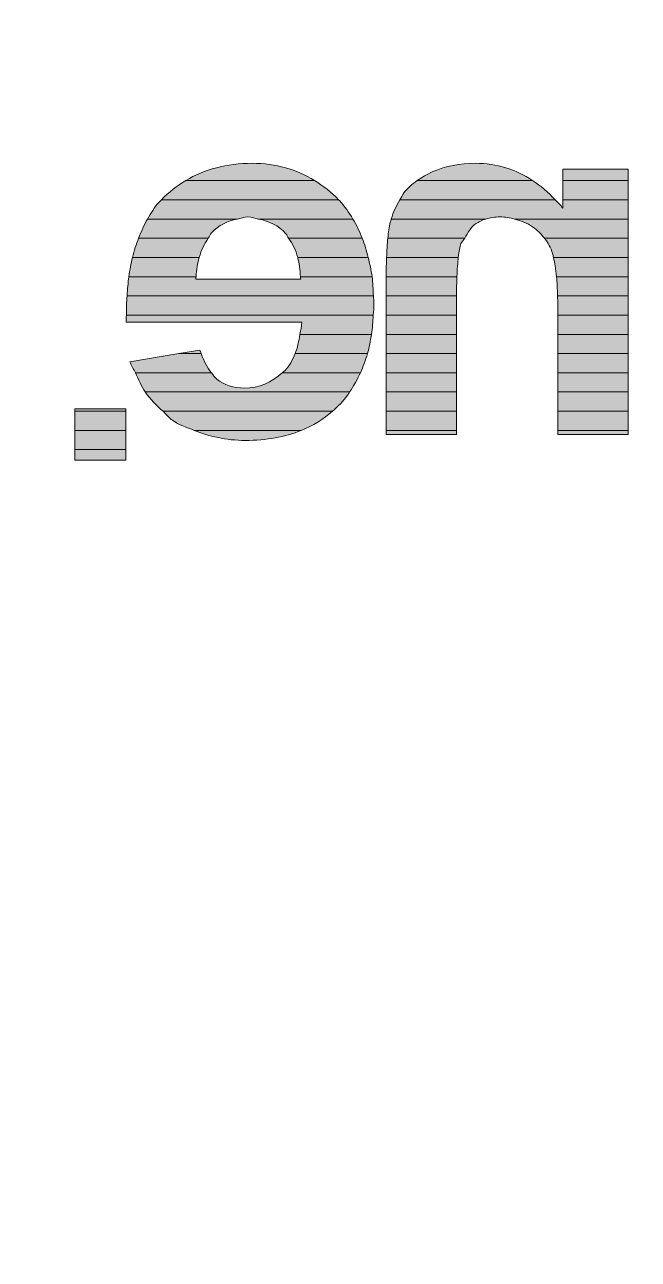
# Model space of a CAD drawing. Header units: inches. Extents: x -50 to 261, y -80 to 218.
# Drawn here: x 209.09 to 213.24, y -26.15 to -17.81 of the extents above; entities that cross this region are included whole.
import ezdxf

# ---------------------------------------------------------------- set-up
doc = ezdxf.new("R2010")
doc.units = ezdxf.units.IN
doc.header["$MEASUREMENT"] = 0
doc.layers.add('CUT', color=7, linetype='Continuous')
doc.layers.add('Sculpture', color=7, linetype='Continuous')

# ---------------------------------------------------------------- blocks, each defined once
blk = doc.blocks.new('block 2')
at = {"layer": 'Sculpture', "true_color": 0x231815}
h = blk.add_hatch(color=250, dxfattribs=at)
h.dxf.hatch_style = 2
edge = h.paths.add_edge_path()
edge.add_spline(control_points=[(210.6271, -18.7434), (210.7862, -18.7434), (210.9258, -18.7847), (211.0481, -18.8605), (211.0481, -18.8605), (210.1785, -18.8605), (210.1785, -18.8605), (210.3046, -18.7851), (210.4528, -18.7434), (210.6271, -18.7434)], knot_values=[0, 0, 0, 0, 1, 1, 1, 2, 2, 2, 3, 3, 3, 3], degree=3, periodic=1)
h = blk.add_hatch(color=250, dxfattribs=at)
h.dxf.hatch_style = 2
edge = h.paths.add_edge_path()
edge.add_spline(control_points=[(211.848, -18.7999), (211.9348, -18.7623), (212.0299, -18.7434), (212.1353, -18.7434), (212.2793, -18.7434), (212.4072, -18.7854), (212.5215, -18.8605), (212.5215, -18.8605), (211.7405, -18.8605), (211.7405, -18.8605), (211.7722, -18.8381), (211.8074, -18.8178), (211.848, -18.7999)], knot_values=[0, 0, 0, 0, 1, 1, 1, 2, 2, 2, 3, 3, 3, 4, 4, 4, 4], degree=3, periodic=1)
h = blk.add_hatch(color=250, dxfattribs=at)
h.dxf.hatch_style = 2
h.paths.add_polyline_path([(212.7258, -18.7841), (213.1661, -18.7841), (213.1661, -18.8605), (212.7258, -18.8605)])
h = blk.add_hatch(color=250, dxfattribs=at)
h.dxf.hatch_style = 2
edge = h.paths.add_edge_path()
edge.add_spline(control_points=[(210.0145, -18.9904), (210.0635, -18.938), (210.1186, -18.896), (210.1785, -18.8605), (210.1785, -18.8605), (211.0481, -18.8605), (211.0481, -18.8605), (211.1059, -18.8964), (211.1611, -18.9377), (211.2103, -18.9904), (211.2103, -18.9904), (210.0145, -18.9904), (210.0145, -18.9904)], knot_values=[0, 0, 0, 0, 1, 1, 1, 2, 2, 2, 3, 3, 3, 4, 4, 4, 4], degree=3, periodic=1)
h = blk.add_hatch(color=250, dxfattribs=at)
h.dxf.hatch_style = 2
edge = h.paths.add_edge_path()
edge.add_spline(control_points=[(212.6728, -18.9904), (212.6728, -18.9904), (211.6234, -18.9904), (211.6234, -18.9904), (211.633, -18.9749), (211.6406, -18.9587), (211.6516, -18.9442), (211.6751, -18.9132), (211.7054, -18.8857), (211.7405, -18.8605), (211.7405, -18.8605), (212.5215, -18.8605), (212.5215, -18.8605), (212.5753, -18.8957), (212.6256, -18.9387), (212.6728, -18.9904)], knot_values=[0, 0, 0, 0, 1, 1, 1, 2, 2, 2, 3, 3, 3, 4, 4, 4, 5, 5, 5, 5], degree=3, periodic=1)
h = blk.add_hatch(color=250, dxfattribs=at)
h.dxf.hatch_style = 2
h.paths.add_polyline_path([(212.7258, -18.9904), (212.7258, -18.8605), (213.1661, -18.8605), (213.1661, -18.9904)])
h = blk.add_hatch(color=250, dxfattribs=at)
h.dxf.hatch_style = 2
edge = h.paths.add_edge_path()
edge.add_spline(control_points=[(211.2162, -18.9956), (211.2513, -19.0335), (211.281, -19.0759), (211.3078, -19.1203), (211.3078, -19.1203), (210.6701, -19.1203), (210.6701, -19.1203), (210.6464, -19.1155), (210.6247, -19.1058), (210.5981, -19.1058), (210.5723, -19.1058), (210.5503, -19.1151), (210.5265, -19.1203), (210.5265, -19.1203), (209.9201, -19.1203), (209.9201, -19.1203), (209.9432, -19.0807), (209.9663, -19.0411), (209.9952, -19.008), (210.0014, -19.0014), (210.0083, -18.997), (210.0145, -18.9904), (210.0145, -18.9904), (211.2103, -18.9904), (211.2103, -18.9904), (211.2121, -18.9925), (211.2145, -18.9935), (211.2162, -18.9956)], knot_values=[0, 0, 0, 0, 1, 1, 1, 2, 2, 2, 3, 3, 3, 4, 4, 4, 5, 5, 5, 6, 6, 6, 7, 7, 7, 8, 8, 8, 9, 9, 9, 9], degree=3, periodic=1)
h = blk.add_hatch(color=250, dxfattribs=at)
h.dxf.hatch_style = 2
edge = h.paths.add_edge_path()
edge.add_spline(control_points=[(212.3992, -19.1203), (212.3675, -19.112), (212.3352, -19.1058), (212.3004, -19.1058), (212.2663, -19.1058), (212.2349, -19.1113), (212.206, -19.1203), (212.206, -19.1203), (211.5666, -19.1203), (211.5666, -19.1203), (211.58, -19.0734), (211.5993, -19.0304), (211.6234, -18.9904), (211.6234, -18.9904), (212.6728, -18.9904), (212.6728, -18.9904), (212.69, -19.0097), (212.7093, -19.0256), (212.7258, -19.0469), (212.7258, -19.0469), (212.7258, -18.9904), (212.7258, -18.9904), (212.7258, -18.9904), (213.1661, -18.9904), (213.1661, -18.9904), (213.1661, -18.9904), (213.1661, -19.1203), (213.1661, -19.1203), (213.1661, -19.1203), (212.3992, -19.1203), (212.3992, -19.1203)], knot_values=[0, 0, 0, 0, 1, 1, 1, 2, 2, 2, 3, 3, 3, 4, 4, 4, 5, 5, 5, 6, 6, 6, 7, 7, 7, 8, 8, 8, 9, 9, 9, 10, 10, 10, 10], degree=3, periodic=1)
h = blk.add_hatch(color=250, dxfattribs=at)
h.dxf.hatch_style = 2
edge = h.paths.add_edge_path()
edge.add_spline(control_points=[(210.3522, -19.2137), (210.3425, -19.2236), (210.3387, -19.2391), (210.3305, -19.2502), (210.3305, -19.2502), (209.8599, -19.2502), (209.8599, -19.2502), (209.8774, -19.204), (209.8967, -19.1599), (209.9201, -19.1203), (209.9201, -19.1203), (210.5265, -19.1203), (210.5265, -19.1203), (210.461, -19.1344), (210.4011, -19.1613), (210.3522, -19.2137)], knot_values=[0, 0, 0, 0, 1, 1, 1, 2, 2, 2, 3, 3, 3, 4, 4, 4, 5, 5, 5, 5], degree=3, periodic=1)
h = blk.add_hatch(color=250, dxfattribs=at)
h.dxf.hatch_style = 2
edge = h.paths.add_edge_path()
edge.add_spline(control_points=[(210.8724, -19.2502), (210.8655, -19.2409), (210.8627, -19.2281), (210.8548, -19.2195), (210.8042, -19.1634), (210.7408, -19.1348), (210.6701, -19.1203), (210.6701, -19.1203), (211.3078, -19.1203), (211.3078, -19.1203), (211.3326, -19.1606), (211.3519, -19.2047), (211.3702, -19.2502), (211.3702, -19.2502), (210.8724, -19.2502), (210.8724, -19.2502)], knot_values=[0, 0, 0, 0, 1, 1, 1, 2, 2, 2, 3, 3, 3, 4, 4, 4, 5, 5, 5, 5], degree=3, periodic=1)
h = blk.add_hatch(color=250, dxfattribs=at)
h.dxf.hatch_style = 2
edge = h.paths.add_edge_path()
edge.add_spline(control_points=[(212.0637, -19.2502), (212.0637, -19.2502), (211.5431, -19.2502), (211.5431, -19.2502), (211.5473, -19.2109), (211.5517, -19.173), (211.5586, -19.1437), (211.5607, -19.1355), (211.5641, -19.1282), (211.5666, -19.1203), (211.5666, -19.1203), (212.206, -19.1203), (212.206, -19.1203), (212.1808, -19.1282), (212.157, -19.1389), (212.136, -19.1534), (212.1023, -19.1764), (212.0833, -19.2137), (212.0637, -19.2502)], knot_values=[0, 0, 0, 0, 1, 1, 1, 2, 2, 2, 3, 3, 3, 4, 4, 4, 5, 5, 5, 6, 6, 6, 6], degree=3, periodic=1)
h = blk.add_hatch(color=250, dxfattribs=at)
h.dxf.hatch_style = 2
edge = h.paths.add_edge_path()
edge.add_spline(control_points=[(212.6018, -19.2502), (212.5798, -19.2212), (212.5532, -19.1957), (212.5215, -19.1737), (212.484, -19.1479), (212.4426, -19.1313), (212.3992, -19.1203), (212.3992, -19.1203), (213.1661, -19.1203), (213.1661, -19.1203), (213.1661, -19.1203), (213.1661, -19.2502), (213.1661, -19.2502), (213.1661, -19.2502), (212.6018, -19.2502), (212.6018, -19.2502)], knot_values=[0, 0, 0, 0, 1, 1, 1, 2, 2, 2, 3, 3, 3, 4, 4, 4, 5, 5, 5, 5], degree=3, periodic=1)
h = blk.add_hatch(color=250, dxfattribs=at)
h.dxf.hatch_style = 2
edge = h.paths.add_edge_path()
edge.add_spline(control_points=[(210.2691, -19.3801), (210.2691, -19.3801), (209.8178, -19.3801), (209.8178, -19.3801), (209.8292, -19.3335), (209.844, -19.2915), (209.8599, -19.2502), (209.8599, -19.2502), (210.3305, -19.2502), (210.3305, -19.2502), (210.3036, -19.287), (210.2826, -19.3294), (210.2691, -19.3801)], knot_values=[0, 0, 0, 0, 1, 1, 1, 2, 2, 2, 3, 3, 3, 4, 4, 4, 4], degree=3, periodic=1)
h = blk.add_hatch(color=250, dxfattribs=at)
h.dxf.hatch_style = 2
edge = h.paths.add_edge_path()
edge.add_spline(control_points=[(210.9344, -19.3801), (210.9213, -19.3304), (210.8999, -19.2881), (210.8724, -19.2502), (210.8724, -19.2502), (211.3702, -19.2502), (211.3702, -19.2502), (211.3864, -19.2912), (211.3995, -19.3349), (211.4105, -19.3801), (211.4105, -19.3801), (210.9344, -19.3801), (210.9344, -19.3801)], knot_values=[0, 0, 0, 0, 1, 1, 1, 2, 2, 2, 3, 3, 3, 4, 4, 4, 4], degree=3, periodic=1)
h = blk.add_hatch(color=250, dxfattribs=at)
h.dxf.hatch_style = 2
edge = h.paths.add_edge_path()
edge.add_spline(control_points=[(212.0372, -19.2857), (212.0296, -19.3067), (212.0241, -19.3404), (212.0192, -19.3801), (212.0192, -19.3801), (211.5352, -19.3801), (211.5352, -19.3801), (211.5366, -19.3329), (211.539, -19.2881), (211.5431, -19.2502), (211.5431, -19.2502), (212.0637, -19.2502), (212.0637, -19.2502), (212.0564, -19.2636), (212.0423, -19.2705), (212.0372, -19.2857)], knot_values=[0, 0, 0, 0, 1, 1, 1, 2, 2, 2, 3, 3, 3, 4, 4, 4, 5, 5, 5, 5], degree=3, periodic=1)
h = blk.add_hatch(color=250, dxfattribs=at)
h.dxf.hatch_style = 2
edge = h.paths.add_edge_path()
edge.add_spline(control_points=[(212.6624, -19.3801), (212.66, -19.3714), (212.6583, -19.3604), (212.6559, -19.3528), (212.6435, -19.3146), (212.6252, -19.2805), (212.6018, -19.2502), (212.6018, -19.2502), (213.1661, -19.2502), (213.1661, -19.2502), (213.1661, -19.2502), (213.1661, -19.3801), (213.1661, -19.3801), (213.1661, -19.3801), (212.6624, -19.3801), (212.6624, -19.3801)], knot_values=[0, 0, 0, 0, 1, 1, 1, 2, 2, 2, 3, 3, 3, 4, 4, 4, 5, 5, 5, 5], degree=3, periodic=1)
h = blk.add_hatch(color=250, dxfattribs=at)
h.dxf.hatch_style = 2
edge = h.paths.add_edge_path()
edge.add_spline(control_points=[(210.2481, -19.5099), (210.2481, -19.5099), (209.7941, -19.5099), (209.7941, -19.5099), (209.8003, -19.4648), (209.8078, -19.421), (209.8178, -19.3801), (209.8178, -19.3801), (210.2691, -19.3801), (210.2691, -19.3801), (210.2585, -19.4197), (210.2505, -19.4617), (210.2481, -19.5099)], knot_values=[0, 0, 0, 0, 1, 1, 1, 2, 2, 2, 3, 3, 3, 4, 4, 4, 4], degree=3, periodic=1)
h = blk.add_hatch(color=250, dxfattribs=at)
h.dxf.hatch_style = 2
edge = h.paths.add_edge_path()
edge.add_spline(control_points=[(211.4105, -19.3801), (211.4208, -19.4221), (211.4308, -19.4641), (211.4367, -19.5099), (211.4367, -19.5099), (210.9523, -19.5099), (210.9523, -19.5099), (210.9513, -19.4624), (210.9447, -19.42), (210.9344, -19.3801), (210.9344, -19.3801), (211.4105, -19.3801), (211.4105, -19.3801)], knot_values=[0, 0, 0, 0, 1, 1, 1, 2, 2, 2, 3, 3, 3, 4, 4, 4, 4], degree=3, periodic=1)
h = blk.add_hatch(color=250, dxfattribs=at)
h.dxf.hatch_style = 2
edge = h.paths.add_edge_path()
edge.add_spline(control_points=[(212.0099, -19.5099), (212.0099, -19.5099), (211.5324, -19.5099), (211.5324, -19.5099), (211.5324, -19.5099), (211.5324, -19.4627), (211.5324, -19.4627), (211.5324, -19.4314), (211.5345, -19.408), (211.5352, -19.3801), (211.5352, -19.3801), (212.0192, -19.3801), (212.0192, -19.3801), (212.0151, -19.4162), (212.0117, -19.4586), (212.0099, -19.5099)], knot_values=[0, 0, 0, 0, 1, 1, 1, 2, 2, 2, 3, 3, 3, 4, 4, 4, 5, 5, 5, 5], degree=3, periodic=1)
h = blk.add_hatch(color=250, dxfattribs=at)
h.dxf.hatch_style = 2
edge = h.paths.add_edge_path()
edge.add_spline(control_points=[(212.6828, -19.5099), (212.6779, -19.4558), (212.6707, -19.4145), (212.6624, -19.3801), (212.6624, -19.3801), (213.1661, -19.3801), (213.1661, -19.3801), (213.1661, -19.3801), (213.1661, -19.5099), (213.1661, -19.5099), (213.1661, -19.5099), (212.6828, -19.5099), (212.6828, -19.5099)], knot_values=[0, 0, 0, 0, 1, 1, 1, 2, 2, 2, 3, 3, 3, 4, 4, 4, 4], degree=3, periodic=1)
h = blk.add_hatch(color=250, dxfattribs=at)
h.dxf.hatch_style = 2
edge = h.paths.add_edge_path()
edge.add_spline(control_points=[(210.2457, -19.5265), (210.2457, -19.5265), (210.9544, -19.5265), (210.9544, -19.5265), (210.9544, -19.5203), (210.9523, -19.5161), (210.9523, -19.5099), (210.9523, -19.5099), (211.4367, -19.5099), (211.4367, -19.5099), (211.4418, -19.5513), (211.4443, -19.5954), (211.4456, -19.6398), (211.4456, -19.6398), (209.7816, -19.6398), (209.7816, -19.6398), (209.7844, -19.595), (209.7885, -19.5513), (209.7941, -19.5099), (209.7941, -19.5099), (210.2481, -19.5099), (210.2481, -19.5099), (210.2481, -19.5161), (210.246, -19.5203), (210.2457, -19.5265)], knot_values=[0, 0, 0, 0, 1, 1, 1, 2, 2, 2, 3, 3, 3, 4, 4, 4, 5, 5, 5, 6, 6, 6, 7, 7, 7, 8, 8, 8, 8], degree=3, periodic=1)
h = blk.add_hatch(color=250, dxfattribs=at)
h.dxf.hatch_style = 2
edge = h.paths.add_edge_path()
edge.add_spline(control_points=[(212.0072, -19.6398), (212.0072, -19.6398), (211.5324, -19.6398), (211.5324, -19.6398), (211.5324, -19.6398), (211.5324, -19.5099), (211.5324, -19.5099), (211.5324, -19.5099), (212.0099, -19.5099), (212.0099, -19.5099), (212.0082, -19.5489), (212.0072, -19.5919), (212.0072, -19.6398)], knot_values=[0, 0, 0, 0, 1, 1, 1, 2, 2, 2, 3, 3, 3, 4, 4, 4, 4], degree=3, periodic=1)
h = blk.add_hatch(color=250, dxfattribs=at)
h.dxf.hatch_style = 2
edge = h.paths.add_edge_path()
edge.add_spline(control_points=[(213.1661, -19.6398), (213.1661, -19.6398), (212.69, -19.6398), (212.69, -19.6398), (212.6883, -19.5919), (212.6859, -19.5482), (212.6828, -19.5099), (212.6828, -19.5099), (213.1661, -19.5099), (213.1661, -19.5099), (213.1661, -19.5099), (213.1661, -19.6398), (213.1661, -19.6398)], knot_values=[0, 0, 0, 0, 1, 1, 1, 2, 2, 2, 3, 3, 3, 4, 4, 4, 4], degree=3, periodic=1)
h = blk.add_hatch(color=250, dxfattribs=at)
h.dxf.hatch_style = 2
edge = h.paths.add_edge_path()
edge.add_spline(control_points=[(211.4494, -19.6939), (211.4494, -19.7204), (211.446, -19.7442), (211.4446, -19.7697), (211.4446, -19.7697), (209.7768, -19.7697), (209.7768, -19.7697), (209.7768, -19.7246), (209.7789, -19.6818), (209.7816, -19.6398), (209.7816, -19.6398), (211.4456, -19.6398), (211.4456, -19.6398), (211.4463, -19.6584), (211.4494, -19.675), (211.4494, -19.6939)], knot_values=[0, 0, 0, 0, 1, 1, 1, 2, 2, 2, 3, 3, 3, 4, 4, 4, 5, 5, 5, 5], degree=3, periodic=1)
h = blk.add_hatch(color=250, dxfattribs=at)
h.dxf.hatch_style = 2
edge = h.paths.add_edge_path()
edge.add_spline(control_points=[(212.0068, -19.6615), (212.0068, -19.6615), (212.0068, -19.7697), (212.0068, -19.7697), (212.0068, -19.7697), (211.5324, -19.7697), (211.5324, -19.7697), (211.5324, -19.7697), (211.5324, -19.6398), (211.5324, -19.6398), (211.5324, -19.6398), (212.0072, -19.6398), (212.0072, -19.6398), (212.0072, -19.6474), (212.0068, -19.6536), (212.0068, -19.6615)], knot_values=[0, 0, 0, 0, 1, 1, 1, 2, 2, 2, 3, 3, 3, 4, 4, 4, 5, 5, 5, 5], degree=3, periodic=1)
h = blk.add_hatch(color=250, dxfattribs=at)
h.dxf.hatch_style = 2
edge = h.paths.add_edge_path()
edge.add_spline(control_points=[(213.1661, -19.7697), (213.1661, -19.7697), (212.6921, -19.7697), (212.6921, -19.7697), (212.6921, -19.7697), (212.6921, -19.7649), (212.6921, -19.7649), (212.6921, -19.7197), (212.691, -19.6787), (212.69, -19.6398), (212.69, -19.6398), (213.1661, -19.6398), (213.1661, -19.6398), (213.1661, -19.6398), (213.1661, -19.7697), (213.1661, -19.7697)], knot_values=[0, 0, 0, 0, 1, 1, 1, 2, 2, 2, 3, 3, 3, 4, 4, 4, 5, 5, 5, 5], degree=3, periodic=1)
h = blk.add_hatch(color=250, dxfattribs=at)
h.dxf.hatch_style = 2
edge = h.paths.add_edge_path()
edge.add_spline(control_points=[(211.4325, -19.8996), (211.4325, -19.8996), (210.9488, -19.8996), (210.9488, -19.8996), (210.953, -19.8717), (210.9619, -19.8479), (210.9626, -19.8169), (210.9626, -19.8169), (209.7748, -19.8169), (209.7748, -19.8169), (209.7744, -19.8), (209.7765, -19.7862), (209.7768, -19.7697), (209.7768, -19.7697), (211.4446, -19.7697), (211.4446, -19.7697), (211.4422, -19.8141), (211.4391, -19.8579), (211.4325, -19.8996)], knot_values=[0, 0, 0, 0, 1, 1, 1, 2, 2, 2, 3, 3, 3, 4, 4, 4, 5, 5, 5, 6, 6, 6, 6], degree=3, periodic=1)
h = blk.add_hatch(color=250, dxfattribs=at)
h.dxf.hatch_style = 2
h.paths.add_polyline_path([(212.0068, -19.8996), (211.5324, -19.8996), (211.5324, -19.7697), (212.0068, -19.7697)])
h = blk.add_hatch(color=250, dxfattribs=at)
h.dxf.hatch_style = 2
h.paths.add_polyline_path([(213.1661, -19.8996), (212.6921, -19.8996), (212.6921, -19.7697), (213.1661, -19.7697)])
h = blk.add_hatch(color=250, dxfattribs=at)
h.dxf.hatch_style = 2
edge = h.paths.add_edge_path()
edge.add_spline(control_points=[(211.406, -20.0295), (211.406, -20.0295), (210.9168, -20.0295), (210.9168, -20.0295), (210.933, -19.9912), (210.942, -19.9464), (210.9488, -19.8996), (210.9488, -19.8996), (211.4325, -19.8996), (211.4325, -19.8996), (211.4256, -19.9444), (211.4174, -19.9881), (211.406, -20.0295)], knot_values=[0, 0, 0, 0, 1, 1, 1, 2, 2, 2, 3, 3, 3, 4, 4, 4, 4], degree=3, periodic=1)
h = blk.add_hatch(color=250, dxfattribs=at)
h.dxf.hatch_style = 2
h.paths.add_polyline_path([(212.0068, -20.0295), (211.5324, -20.0295), (211.5324, -19.8996), (212.0068, -19.8996)])
h = blk.add_hatch(color=250, dxfattribs=at)
h.dxf.hatch_style = 2
h.paths.add_polyline_path([(213.1661, -20.0295), (212.6921, -20.0295), (212.6921, -19.8996), (213.1661, -19.8996)])
h = blk.add_hatch(color=250, dxfattribs=at)
h.dxf.hatch_style = 2
edge = h.paths.add_edge_path()
edge.add_spline(control_points=[(210.2729, -20.0057), (210.2753, -20.015), (210.2798, -20.0208), (210.2826, -20.0295), (210.2826, -20.0295), (210.131, -20.0295), (210.131, -20.0295), (210.131, -20.0295), (210.2729, -20.0057), (210.2729, -20.0057)], knot_values=[0, 0, 0, 0, 1, 1, 1, 2, 2, 2, 3, 3, 3, 3], degree=3, periodic=1)
h = blk.add_hatch(color=250, dxfattribs=at)
h.dxf.hatch_style = 2
edge = h.paths.add_edge_path()
edge.add_spline(control_points=[(209.8381, -20.1593), (209.8264, -20.1335), (209.8099, -20.1132), (209.7999, -20.0849), (209.7999, -20.0849), (210.131, -20.0295), (210.131, -20.0295), (210.131, -20.0295), (210.2826, -20.0295), (210.2826, -20.0295), (210.3005, -20.0832), (210.3239, -20.1256), (210.3518, -20.1593), (210.3518, -20.1593), (209.8381, -20.1593), (209.8381, -20.1593)], knot_values=[0, 0, 0, 0, 1, 1, 1, 2, 2, 2, 3, 3, 3, 4, 4, 4, 5, 5, 5, 5], degree=3, periodic=1)
h = blk.add_hatch(color=250, dxfattribs=at)
h.dxf.hatch_style = 2
edge = h.paths.add_edge_path()
edge.add_spline(control_points=[(211.3574, -20.1593), (211.3574, -20.1593), (210.8283, -20.1593), (210.8283, -20.1593), (210.8345, -20.1535), (210.842, -20.1514), (210.8483, -20.1452), (210.8782, -20.1132), (210.8985, -20.0722), (210.9168, -20.0295), (210.9168, -20.0295), (211.406, -20.0295), (211.406, -20.0295), (211.3933, -20.0749), (211.376, -20.118), (211.3574, -20.1593)], knot_values=[0, 0, 0, 0, 1, 1, 1, 2, 2, 2, 3, 3, 3, 4, 4, 4, 5, 5, 5, 5], degree=3, periodic=1)
h = blk.add_hatch(color=250, dxfattribs=at)
h.dxf.hatch_style = 2
h.paths.add_polyline_path([(212.0068, -20.1593), (211.5324, -20.1593), (211.5324, -20.0295), (212.0068, -20.0295)])
h = blk.add_hatch(color=250, dxfattribs=at)
h.dxf.hatch_style = 2
h.paths.add_polyline_path([(213.1661, -20.1593), (212.6921, -20.1593), (212.6921, -20.0295), (213.1661, -20.0295)])
h = blk.add_hatch(color=250, dxfattribs=at)
h.dxf.hatch_style = 2
edge = h.paths.add_edge_path()
edge.add_spline(control_points=[(210.3873, -20.2017), (210.4376, -20.2424), (210.5003, -20.2627), (210.5747, -20.2627), (210.675, -20.2627), (210.7587, -20.2255), (210.8283, -20.1593), (210.8283, -20.1593), (211.3574, -20.1593), (211.3574, -20.1593), (211.3368, -20.2052), (211.3127, -20.2486), (211.2847, -20.2892), (211.2847, -20.2892), (209.9046, -20.2892), (209.9046, -20.2892), (209.8788, -20.2506), (209.8585, -20.2048), (209.8381, -20.1593), (209.8381, -20.1593), (210.3518, -20.1593), (210.3518, -20.1593), (210.3635, -20.1738), (210.3739, -20.1907), (210.3873, -20.2017)], knot_values=[0, 0, 0, 0, 1, 1, 1, 2, 2, 2, 3, 3, 3, 4, 4, 4, 5, 5, 5, 6, 6, 6, 7, 7, 7, 8, 8, 8, 8], degree=3, periodic=1)
h = blk.add_hatch(color=250, dxfattribs=at)
h.dxf.hatch_style = 2
h.paths.add_polyline_path([(212.0068, -20.2892), (211.5324, -20.2892), (211.5324, -20.1593), (212.0068, -20.1593)])
h = blk.add_hatch(color=250, dxfattribs=at)
h.dxf.hatch_style = 2
h.paths.add_polyline_path([(213.1661, -20.1593), (213.1661, -20.2892), (212.6921, -20.2892), (212.6921, -20.1593)])
h = blk.add_hatch(color=250, dxfattribs=at)
h.dxf.hatch_style = 2
edge = h.paths.add_edge_path()
edge.add_spline(control_points=[(211.2713, -20.3116), (211.2413, -20.3526), (211.2055, -20.3864), (211.169, -20.4191), (211.169, -20.4191), (210.0245, -20.4191), (210.0245, -20.4191), (209.9808, -20.3802), (209.9387, -20.3395), (209.9046, -20.2892), (209.9046, -20.2892), (211.2847, -20.2892), (211.2847, -20.2892), (211.2799, -20.2964), (211.2765, -20.3047), (211.2713, -20.3116)], knot_values=[0, 0, 0, 0, 1, 1, 1, 2, 2, 2, 3, 3, 3, 4, 4, 4, 5, 5, 5, 5], degree=3, periodic=1)
h = blk.add_hatch(color=250, dxfattribs=at)
h.dxf.hatch_style = 2
h.paths.add_polyline_path([(212.0068, -20.4191), (211.5324, -20.4191), (211.5324, -20.2892), (212.0068, -20.2892)])
h = blk.add_hatch(color=250, dxfattribs=at)
h.dxf.hatch_style = 2
h.paths.add_polyline_path([(213.1661, -20.2892), (213.1661, -20.4191), (212.6921, -20.4191), (212.6921, -20.2892)])
h = blk.add_hatch(color=250, dxfattribs=at)
h.dxf.hatch_style = 2
h.paths.add_polyline_path([(209.4282, -20.4032), (209.7741, -20.4032), (209.7741, -20.4191), (209.4282, -20.4191)])
h = blk.add_hatch(color=250, dxfattribs=at)
h.dxf.hatch_style = 2
h.paths.add_polyline_path([(209.4282, -20.549), (209.4282, -20.4191), (209.7741, -20.4191), (209.7741, -20.549)])
h = blk.add_hatch(color=250, dxfattribs=at)
h.dxf.hatch_style = 2
edge = h.paths.add_edge_path()
edge.add_spline(control_points=[(210.9581, -20.549), (210.9581, -20.549), (210.2354, -20.549), (210.2354, -20.549), (210.184, -20.529), (210.1313, -20.5111), (210.0876, -20.4808), (210.0635, -20.4642), (210.0462, -20.4387), (210.0245, -20.4191), (210.0245, -20.4191), (211.169, -20.4191), (211.169, -20.4191), (211.1077, -20.4739), (211.0377, -20.5173), (210.9581, -20.549)], knot_values=[0, 0, 0, 0, 1, 1, 1, 2, 2, 2, 3, 3, 3, 4, 4, 4, 5, 5, 5, 5], degree=3, periodic=1)
h = blk.add_hatch(color=250, dxfattribs=at)
h.dxf.hatch_style = 2
h.paths.add_polyline_path([(212.0068, -20.4191), (212.0068, -20.549), (211.5324, -20.549), (211.5324, -20.4191)])
h = blk.add_hatch(color=250, dxfattribs=at)
h.dxf.hatch_style = 2
h.paths.add_polyline_path([(213.1661, -20.4191), (213.1661, -20.549), (212.6921, -20.549), (212.6921, -20.4191)])
h = blk.add_hatch(color=250, dxfattribs=at)
h.dxf.hatch_style = 2
h.paths.add_polyline_path([(209.7741, -20.6789), (209.4282, -20.6789), (209.4282, -20.549), (209.7741, -20.549)])
h = blk.add_hatch(color=250, dxfattribs=at)
h.dxf.hatch_style = 2
edge = h.paths.add_edge_path()
edge.add_spline(control_points=[(210.2354, -20.549), (210.2354, -20.549), (210.9581, -20.549), (210.9581, -20.549), (210.8489, -20.5924), (210.7242, -20.6165), (210.5799, -20.6165), (210.4486, -20.6165), (210.3377, -20.5889), (210.2354, -20.549)], knot_values=[0, 0, 0, 0, 1, 1, 1, 2, 2, 2, 3, 3, 3, 3], degree=3, periodic=1)
h = blk.add_hatch(color=250, dxfattribs=at)
h.dxf.hatch_style = 2
h.paths.add_polyline_path([(212.0068, -20.5765), (211.5324, -20.5765), (211.5324, -20.549), (212.0068, -20.549)])
h = blk.add_hatch(color=250, dxfattribs=at)
h.dxf.hatch_style = 2
h.paths.add_polyline_path([(213.1661, -20.5765), (212.6921, -20.5765), (212.6921, -20.549), (213.1661, -20.549)])
h = blk.add_hatch(color=250, dxfattribs=at)
h.dxf.hatch_style = 2
h.paths.add_polyline_path([(209.7741, -20.7495), (209.4282, -20.7495), (209.4282, -20.6789), (209.7741, -20.6789)])
at = {"layer": 'Sculpture', "lineweight": 0}
for points in [[(212.7258, -18.7841), (213.1661, -18.7841), (213.1661, -18.8605), (212.7258, -18.8605), (212.7258, -18.7841)], [(212.7258, -18.9904), (212.7258, -18.8605), (213.1661, -18.8605), (213.1661, -18.9904), (212.7258, -18.9904)], [(212.0068, -19.8996), (211.5324, -19.8996), (211.5324, -19.7697), (212.0068, -19.7697), (212.0068, -19.8996)], [(213.1661, -19.8996), (212.6921, -19.8996), (212.6921, -19.7697), (213.1661, -19.7697), (213.1661, -19.8996)], [(212.0068, -20.0295), (211.5324, -20.0295), (211.5324, -19.8996), (212.0068, -19.8996), (212.0068, -20.0295)], [(213.1661, -20.0295), (212.6921, -20.0295), (212.6921, -19.8996), (213.1661, -19.8996), (213.1661, -20.0295)], [(212.0068, -20.1593), (211.5324, -20.1593), (211.5324, -20.0295), (212.0068, -20.0295), (212.0068, -20.1593)], [(213.1661, -20.1593), (212.6921, -20.1593), (212.6921, -20.0295), (213.1661, -20.0295), (213.1661, -20.1593)], [(212.0068, -20.2892), (211.5324, -20.2892), (211.5324, -20.1593), (212.0068, -20.1593), (212.0068, -20.2892)], [(213.1661, -20.1593), (213.1661, -20.2892), (212.6921, -20.2892), (212.6921, -20.1593), (213.1661, -20.1593)], [(212.0068, -20.4191), (211.5324, -20.4191), (211.5324, -20.2892), (212.0068, -20.2892), (212.0068, -20.4191)], [(213.1661, -20.2892), (213.1661, -20.4191), (212.6921, -20.4191), (212.6921, -20.2892), (213.1661, -20.2892)], [(209.4282, -20.4032), (209.7741, -20.4032), (209.7741, -20.4191), (209.4282, -20.4191), (209.4282, -20.4032)], [(209.4282, -20.549), (209.4282, -20.4191), (209.7741, -20.4191), (209.7741, -20.549), (209.4282, -20.549)], [(212.0068, -20.4191), (212.0068, -20.549), (211.5324, -20.549), (211.5324, -20.4191), (212.0068, -20.4191)], [(213.1661, -20.4191), (213.1661, -20.549), (212.6921, -20.549), (212.6921, -20.4191), (213.1661, -20.4191)], [(209.7741, -20.6789), (209.4282, -20.6789), (209.4282, -20.549), (209.7741, -20.549), (209.7741, -20.6789)], [(212.0068, -20.5765), (211.5324, -20.5765), (211.5324, -20.549), (212.0068, -20.549), (212.0068, -20.5765)], [(213.1661, -20.5765), (212.6921, -20.5765), (212.6921, -20.549), (213.1661, -20.549), (213.1661, -20.5765)], [(209.7741, -20.7495), (209.4282, -20.7495), (209.4282, -20.6789), (209.7741, -20.6789), (209.7741, -20.7495)]]:
    blk.add_lwpolyline(points, dxfattribs=at)
for points, knots in [([(210.6271, -18.7434), (210.7862, -18.7434), (210.9258, -18.7847), (211.0481, -18.8605), (211.0481, -18.8605), (210.1785, -18.8605), (210.1785, -18.8605), (210.3046, -18.7851), (210.4528, -18.7434), (210.6271, -18.7434)], [0, 0, 0, 0, 1, 1, 1, 2, 2, 2, 3, 3, 3, 3]), ([(211.848, -18.7999), (211.9348, -18.7623), (212.0299, -18.7434), (212.1353, -18.7434), (212.2793, -18.7434), (212.4072, -18.7854), (212.5215, -18.8605), (212.5215, -18.8605), (211.7405, -18.8605), (211.7405, -18.8605), (211.7722, -18.8381), (211.8074, -18.8178), (211.848, -18.7999)], [0, 0, 0, 0, 1, 1, 1, 2, 2, 2, 3, 3, 3, 4, 4, 4, 4]), ([(210.0145, -18.9904), (210.0635, -18.938), (210.1186, -18.896), (210.1785, -18.8605), (210.1785, -18.8605), (211.0481, -18.8605), (211.0481, -18.8605), (211.1059, -18.8964), (211.1611, -18.9377), (211.2103, -18.9904), (211.2103, -18.9904), (210.0145, -18.9904), (210.0145, -18.9904)], [0, 0, 0, 0, 1, 1, 1, 2, 2, 2, 3, 3, 3, 4, 4, 4, 4]), ([(212.6728, -18.9904), (212.6728, -18.9904), (211.6234, -18.9904), (211.6234, -18.9904), (211.633, -18.9749), (211.6406, -18.9587), (211.6516, -18.9442), (211.6751, -18.9132), (211.7054, -18.8857), (211.7405, -18.8605), (211.7405, -18.8605), (212.5215, -18.8605), (212.5215, -18.8605), (212.5753, -18.8957), (212.6256, -18.9387), (212.6728, -18.9904)], [0, 0, 0, 0, 1, 1, 1, 2, 2, 2, 3, 3, 3, 4, 4, 4, 5, 5, 5, 5]), ([(211.2162, -18.9956), (211.2513, -19.0335), (211.281, -19.0759), (211.3078, -19.1203), (211.3078, -19.1203), (210.6701, -19.1203), (210.6701, -19.1203), (210.6464, -19.1155), (210.6247, -19.1058), (210.5981, -19.1058), (210.5723, -19.1058), (210.5503, -19.1151), (210.5265, -19.1203), (210.5265, -19.1203), (209.9201, -19.1203), (209.9201, -19.1203), (209.9432, -19.0807), (209.9663, -19.0411), (209.9952, -19.008), (210.0014, -19.0014), (210.0083, -18.997), (210.0145, -18.9904), (210.0145, -18.9904), (211.2103, -18.9904), (211.2103, -18.9904), (211.2121, -18.9925), (211.2145, -18.9935), (211.2162, -18.9956)], [0, 0, 0, 0, 1, 1, 1, 2, 2, 2, 3, 3, 3, 4, 4, 4, 5, 5, 5, 6, 6, 6, 7, 7, 7, 8, 8, 8, 9, 9, 9, 9]), ([(212.3992, -19.1203), (212.3675, -19.112), (212.3352, -19.1058), (212.3004, -19.1058), (212.2663, -19.1058), (212.2349, -19.1113), (212.206, -19.1203), (212.206, -19.1203), (211.5666, -19.1203), (211.5666, -19.1203), (211.58, -19.0734), (211.5993, -19.0304), (211.6234, -18.9904), (211.6234, -18.9904), (212.6728, -18.9904), (212.6728, -18.9904), (212.69, -19.0097), (212.7093, -19.0256), (212.7258, -19.0469), (212.7258, -19.0469), (212.7258, -18.9904), (212.7258, -18.9904), (212.7258, -18.9904), (213.1661, -18.9904), (213.1661, -18.9904), (213.1661, -18.9904), (213.1661, -19.1203), (213.1661, -19.1203), (213.1661, -19.1203), (212.3992, -19.1203), (212.3992, -19.1203)], [0, 0, 0, 0, 1, 1, 1, 2, 2, 2, 3, 3, 3, 4, 4, 4, 5, 5, 5, 6, 6, 6, 7, 7, 7, 8, 8, 8, 9, 9, 9, 10, 10, 10, 10]), ([(210.3522, -19.2137), (210.3425, -19.2236), (210.3387, -19.2391), (210.3305, -19.2502), (210.3305, -19.2502), (209.8599, -19.2502), (209.8599, -19.2502), (209.8774, -19.204), (209.8967, -19.1599), (209.9201, -19.1203), (209.9201, -19.1203), (210.5265, -19.1203), (210.5265, -19.1203), (210.461, -19.1344), (210.4011, -19.1613), (210.3522, -19.2137)], [0, 0, 0, 0, 1, 1, 1, 2, 2, 2, 3, 3, 3, 4, 4, 4, 5, 5, 5, 5]), ([(210.8724, -19.2502), (210.8655, -19.2409), (210.8627, -19.2281), (210.8548, -19.2195), (210.8042, -19.1634), (210.7408, -19.1348), (210.6701, -19.1203), (210.6701, -19.1203), (211.3078, -19.1203), (211.3078, -19.1203), (211.3326, -19.1606), (211.3519, -19.2047), (211.3702, -19.2502), (211.3702, -19.2502), (210.8724, -19.2502), (210.8724, -19.2502)], [0, 0, 0, 0, 1, 1, 1, 2, 2, 2, 3, 3, 3, 4, 4, 4, 5, 5, 5, 5]), ([(212.0637, -19.2502), (212.0637, -19.2502), (211.5431, -19.2502), (211.5431, -19.2502), (211.5473, -19.2109), (211.5517, -19.173), (211.5586, -19.1437), (211.5607, -19.1355), (211.5641, -19.1282), (211.5666, -19.1203), (211.5666, -19.1203), (212.206, -19.1203), (212.206, -19.1203), (212.1808, -19.1282), (212.157, -19.1389), (212.136, -19.1534), (212.1023, -19.1764), (212.0833, -19.2137), (212.0637, -19.2502)], [0, 0, 0, 0, 1, 1, 1, 2, 2, 2, 3, 3, 3, 4, 4, 4, 5, 5, 5, 6, 6, 6, 6]), ([(212.6018, -19.2502), (212.5798, -19.2212), (212.5532, -19.1957), (212.5215, -19.1737), (212.484, -19.1479), (212.4426, -19.1313), (212.3992, -19.1203), (212.3992, -19.1203), (213.1661, -19.1203), (213.1661, -19.1203), (213.1661, -19.1203), (213.1661, -19.2502), (213.1661, -19.2502), (213.1661, -19.2502), (212.6018, -19.2502), (212.6018, -19.2502)], [0, 0, 0, 0, 1, 1, 1, 2, 2, 2, 3, 3, 3, 4, 4, 4, 5, 5, 5, 5]), ([(210.2691, -19.3801), (210.2691, -19.3801), (209.8178, -19.3801), (209.8178, -19.3801), (209.8292, -19.3335), (209.844, -19.2915), (209.8599, -19.2502), (209.8599, -19.2502), (210.3305, -19.2502), (210.3305, -19.2502), (210.3036, -19.287), (210.2826, -19.3294), (210.2691, -19.3801)], [0, 0, 0, 0, 1, 1, 1, 2, 2, 2, 3, 3, 3, 4, 4, 4, 4]), ([(210.9344, -19.3801), (210.9213, -19.3304), (210.8999, -19.2881), (210.8724, -19.2502), (210.8724, -19.2502), (211.3702, -19.2502), (211.3702, -19.2502), (211.3864, -19.2912), (211.3995, -19.3349), (211.4105, -19.3801), (211.4105, -19.3801), (210.9344, -19.3801), (210.9344, -19.3801)], [0, 0, 0, 0, 1, 1, 1, 2, 2, 2, 3, 3, 3, 4, 4, 4, 4]), ([(212.0372, -19.2857), (212.0296, -19.3067), (212.0241, -19.3404), (212.0192, -19.3801), (212.0192, -19.3801), (211.5352, -19.3801), (211.5352, -19.3801), (211.5366, -19.3329), (211.539, -19.2881), (211.5431, -19.2502), (211.5431, -19.2502), (212.0637, -19.2502), (212.0637, -19.2502), (212.0564, -19.2636), (212.0423, -19.2705), (212.0372, -19.2857)], [0, 0, 0, 0, 1, 1, 1, 2, 2, 2, 3, 3, 3, 4, 4, 4, 5, 5, 5, 5]), ([(212.6624, -19.3801), (212.66, -19.3714), (212.6583, -19.3604), (212.6559, -19.3528), (212.6435, -19.3146), (212.6252, -19.2805), (212.6018, -19.2502), (212.6018, -19.2502), (213.1661, -19.2502), (213.1661, -19.2502), (213.1661, -19.2502), (213.1661, -19.3801), (213.1661, -19.3801), (213.1661, -19.3801), (212.6624, -19.3801), (212.6624, -19.3801)], [0, 0, 0, 0, 1, 1, 1, 2, 2, 2, 3, 3, 3, 4, 4, 4, 5, 5, 5, 5]), ([(210.2481, -19.5099), (210.2481, -19.5099), (209.7941, -19.5099), (209.7941, -19.5099), (209.8003, -19.4648), (209.8078, -19.421), (209.8178, -19.3801), (209.8178, -19.3801), (210.2691, -19.3801), (210.2691, -19.3801), (210.2585, -19.4197), (210.2505, -19.4617), (210.2481, -19.5099)], [0, 0, 0, 0, 1, 1, 1, 2, 2, 2, 3, 3, 3, 4, 4, 4, 4]), ([(211.4105, -19.3801), (211.4208, -19.4221), (211.4308, -19.4641), (211.4367, -19.5099), (211.4367, -19.5099), (210.9523, -19.5099), (210.9523, -19.5099), (210.9513, -19.4624), (210.9447, -19.42), (210.9344, -19.3801), (210.9344, -19.3801), (211.4105, -19.3801), (211.4105, -19.3801)], [0, 0, 0, 0, 1, 1, 1, 2, 2, 2, 3, 3, 3, 4, 4, 4, 4]), ([(212.0099, -19.5099), (212.0099, -19.5099), (211.5324, -19.5099), (211.5324, -19.5099), (211.5324, -19.5099), (211.5324, -19.4627), (211.5324, -19.4627), (211.5324, -19.4314), (211.5345, -19.408), (211.5352, -19.3801), (211.5352, -19.3801), (212.0192, -19.3801), (212.0192, -19.3801), (212.0151, -19.4162), (212.0117, -19.4586), (212.0099, -19.5099)], [0, 0, 0, 0, 1, 1, 1, 2, 2, 2, 3, 3, 3, 4, 4, 4, 5, 5, 5, 5]), ([(212.6828, -19.5099), (212.6779, -19.4558), (212.6707, -19.4145), (212.6624, -19.3801), (212.6624, -19.3801), (213.1661, -19.3801), (213.1661, -19.3801), (213.1661, -19.3801), (213.1661, -19.5099), (213.1661, -19.5099), (213.1661, -19.5099), (212.6828, -19.5099), (212.6828, -19.5099)], [0, 0, 0, 0, 1, 1, 1, 2, 2, 2, 3, 3, 3, 4, 4, 4, 4]), ([(210.2457, -19.5265), (210.2457, -19.5265), (210.9544, -19.5265), (210.9544, -19.5265), (210.9544, -19.5203), (210.9523, -19.5161), (210.9523, -19.5099), (210.9523, -19.5099), (211.4367, -19.5099), (211.4367, -19.5099), (211.4418, -19.5513), (211.4443, -19.5954), (211.4456, -19.6398), (211.4456, -19.6398), (209.7816, -19.6398), (209.7816, -19.6398), (209.7844, -19.595), (209.7885, -19.5513), (209.7941, -19.5099), (209.7941, -19.5099), (210.2481, -19.5099), (210.2481, -19.5099), (210.2481, -19.5161), (210.246, -19.5203), (210.2457, -19.5265)], [0, 0, 0, 0, 1, 1, 1, 2, 2, 2, 3, 3, 3, 4, 4, 4, 5, 5, 5, 6, 6, 6, 7, 7, 7, 8, 8, 8, 8]), ([(212.0072, -19.6398), (212.0072, -19.6398), (211.5324, -19.6398), (211.5324, -19.6398), (211.5324, -19.6398), (211.5324, -19.5099), (211.5324, -19.5099), (211.5324, -19.5099), (212.0099, -19.5099), (212.0099, -19.5099), (212.0082, -19.5489), (212.0072, -19.5919), (212.0072, -19.6398)], [0, 0, 0, 0, 1, 1, 1, 2, 2, 2, 3, 3, 3, 4, 4, 4, 4]), ([(213.1661, -19.6398), (213.1661, -19.6398), (212.69, -19.6398), (212.69, -19.6398), (212.6883, -19.5919), (212.6859, -19.5482), (212.6828, -19.5099), (212.6828, -19.5099), (213.1661, -19.5099), (213.1661, -19.5099), (213.1661, -19.5099), (213.1661, -19.6398), (213.1661, -19.6398)], [0, 0, 0, 0, 1, 1, 1, 2, 2, 2, 3, 3, 3, 4, 4, 4, 4]), ([(211.4494, -19.6939), (211.4494, -19.7204), (211.446, -19.7442), (211.4446, -19.7697), (211.4446, -19.7697), (209.7768, -19.7697), (209.7768, -19.7697), (209.7768, -19.7246), (209.7789, -19.6818), (209.7816, -19.6398), (209.7816, -19.6398), (211.4456, -19.6398), (211.4456, -19.6398), (211.4463, -19.6584), (211.4494, -19.675), (211.4494, -19.6939)], [0, 0, 0, 0, 1, 1, 1, 2, 2, 2, 3, 3, 3, 4, 4, 4, 5, 5, 5, 5]), ([(212.0068, -19.6615), (212.0068, -19.6615), (212.0068, -19.7697), (212.0068, -19.7697), (212.0068, -19.7697), (211.5324, -19.7697), (211.5324, -19.7697), (211.5324, -19.7697), (211.5324, -19.6398), (211.5324, -19.6398), (211.5324, -19.6398), (212.0072, -19.6398), (212.0072, -19.6398), (212.0072, -19.6474), (212.0068, -19.6536), (212.0068, -19.6615)], [0, 0, 0, 0, 1, 1, 1, 2, 2, 2, 3, 3, 3, 4, 4, 4, 5, 5, 5, 5]), ([(213.1661, -19.7697), (213.1661, -19.7697), (212.6921, -19.7697), (212.6921, -19.7697), (212.6921, -19.7697), (212.6921, -19.7649), (212.6921, -19.7649), (212.6921, -19.7197), (212.691, -19.6787), (212.69, -19.6398), (212.69, -19.6398), (213.1661, -19.6398), (213.1661, -19.6398), (213.1661, -19.6398), (213.1661, -19.7697), (213.1661, -19.7697)], [0, 0, 0, 0, 1, 1, 1, 2, 2, 2, 3, 3, 3, 4, 4, 4, 5, 5, 5, 5]), ([(211.4325, -19.8996), (211.4325, -19.8996), (210.9488, -19.8996), (210.9488, -19.8996), (210.953, -19.8717), (210.9619, -19.8479), (210.9626, -19.8169), (210.9626, -19.8169), (209.7748, -19.8169), (209.7748, -19.8169), (209.7744, -19.8), (209.7765, -19.7862), (209.7768, -19.7697), (209.7768, -19.7697), (211.4446, -19.7697), (211.4446, -19.7697), (211.4422, -19.8141), (211.4391, -19.8579), (211.4325, -19.8996)], [0, 0, 0, 0, 1, 1, 1, 2, 2, 2, 3, 3, 3, 4, 4, 4, 5, 5, 5, 6, 6, 6, 6]), ([(211.406, -20.0295), (211.406, -20.0295), (210.9168, -20.0295), (210.9168, -20.0295), (210.933, -19.9912), (210.942, -19.9464), (210.9488, -19.8996), (210.9488, -19.8996), (211.4325, -19.8996), (211.4325, -19.8996), (211.4256, -19.9444), (211.4174, -19.9881), (211.406, -20.0295)], [0, 0, 0, 0, 1, 1, 1, 2, 2, 2, 3, 3, 3, 4, 4, 4, 4]), ([(210.2729, -20.0057), (210.2753, -20.015), (210.2798, -20.0208), (210.2826, -20.0295), (210.2826, -20.0295), (210.131, -20.0295), (210.131, -20.0295), (210.131, -20.0295), (210.2729, -20.0057), (210.2729, -20.0057)], [0, 0, 0, 0, 1, 1, 1, 2, 2, 2, 3, 3, 3, 3]), ([(209.8381, -20.1593), (209.8264, -20.1335), (209.8099, -20.1132), (209.7999, -20.0849), (209.7999, -20.0849), (210.131, -20.0295), (210.131, -20.0295), (210.131, -20.0295), (210.2826, -20.0295), (210.2826, -20.0295), (210.3005, -20.0832), (210.3239, -20.1256), (210.3518, -20.1593), (210.3518, -20.1593), (209.8381, -20.1593), (209.8381, -20.1593)], [0, 0, 0, 0, 1, 1, 1, 2, 2, 2, 3, 3, 3, 4, 4, 4, 5, 5, 5, 5]), ([(211.3574, -20.1593), (211.3574, -20.1593), (210.8283, -20.1593), (210.8283, -20.1593), (210.8345, -20.1535), (210.842, -20.1514), (210.8483, -20.1452), (210.8782, -20.1132), (210.8985, -20.0722), (210.9168, -20.0295), (210.9168, -20.0295), (211.406, -20.0295), (211.406, -20.0295), (211.3933, -20.0749), (211.376, -20.118), (211.3574, -20.1593)], [0, 0, 0, 0, 1, 1, 1, 2, 2, 2, 3, 3, 3, 4, 4, 4, 5, 5, 5, 5]), ([(210.3873, -20.2017), (210.4376, -20.2424), (210.5003, -20.2627), (210.5747, -20.2627), (210.675, -20.2627), (210.7587, -20.2255), (210.8283, -20.1593), (210.8283, -20.1593), (211.3574, -20.1593), (211.3574, -20.1593), (211.3368, -20.2052), (211.3127, -20.2486), (211.2847, -20.2892), (211.2847, -20.2892), (209.9046, -20.2892), (209.9046, -20.2892), (209.8788, -20.2506), (209.8585, -20.2048), (209.8381, -20.1593), (209.8381, -20.1593), (210.3518, -20.1593), (210.3518, -20.1593), (210.3635, -20.1738), (210.3739, -20.1907), (210.3873, -20.2017)], [0, 0, 0, 0, 1, 1, 1, 2, 2, 2, 3, 3, 3, 4, 4, 4, 5, 5, 5, 6, 6, 6, 7, 7, 7, 8, 8, 8, 8]), ([(211.2713, -20.3116), (211.2413, -20.3526), (211.2055, -20.3864), (211.169, -20.4191), (211.169, -20.4191), (210.0245, -20.4191), (210.0245, -20.4191), (209.9808, -20.3802), (209.9387, -20.3395), (209.9046, -20.2892), (209.9046, -20.2892), (211.2847, -20.2892), (211.2847, -20.2892), (211.2799, -20.2964), (211.2765, -20.3047), (211.2713, -20.3116)], [0, 0, 0, 0, 1, 1, 1, 2, 2, 2, 3, 3, 3, 4, 4, 4, 5, 5, 5, 5]), ([(210.9581, -20.549), (210.9581, -20.549), (210.2354, -20.549), (210.2354, -20.549), (210.184, -20.529), (210.1313, -20.5111), (210.0876, -20.4808), (210.0635, -20.4642), (210.0462, -20.4387), (210.0245, -20.4191), (210.0245, -20.4191), (211.169, -20.4191), (211.169, -20.4191), (211.1077, -20.4739), (211.0377, -20.5173), (210.9581, -20.549)], [0, 0, 0, 0, 1, 1, 1, 2, 2, 2, 3, 3, 3, 4, 4, 4, 5, 5, 5, 5]), ([(210.2354, -20.549), (210.2354, -20.549), (210.9581, -20.549), (210.9581, -20.549), (210.8489, -20.5924), (210.7242, -20.6165), (210.5799, -20.6165), (210.4486, -20.6165), (210.3377, -20.5889), (210.2354, -20.549)], [0, 0, 0, 0, 1, 1, 1, 2, 2, 2, 3, 3, 3, 3])]:
    blk.add_open_spline(points, degree=3, knots=knots, dxfattribs=at)

msp = doc.modelspace()

# ---------------------------------------------------------------- linework, layer by layer
at = {"layer": 'CUT', "color": 1, "lineweight": 9, "true_color": 0xe60012}
msp.add_open_spline([(258.5281, 37.8792), (258.5281, 37.8792), (-48.2722, 37.8792), (-48.2722, 37.8792), (-49.3722, 37.8792), (-50.2722, 36.9793), (-50.2722, 35.8793), (-50.2722, 35.8793), (-50.2722, -74.2212), (-50.2722, -74.2212), (-50.2722, -75.3212), (-49.3722, -76.2211), (-48.2722, -76.2211), (-48.2722, -76.2211), (258.5281, -76.2211), (258.5281, -76.2211), (259.6281, -76.2211), (260.5279, -75.3212), (260.5279, -74.2212), (260.5279, -74.2212), (260.5279, 35.8793), (260.5279, 35.8793), (260.5279, 36.9793), (259.6281, 37.8792), (258.5281, 37.8792)], degree=3, knots=[0, 0, 0, 0, 1, 1, 1, 2, 2, 2, 3, 3, 3, 4, 4, 4, 5, 5, 5, 6, 6, 6, 7, 7, 7, 8, 8, 8, 8], dxfattribs=at)

# ---------------------------------------------------------------- block references
at = {"layer": 'Sculpture'}
msp.add_blockref('block 2', (0, 0), dxfattribs=at)

doc.saveas('drawing.dxf')
